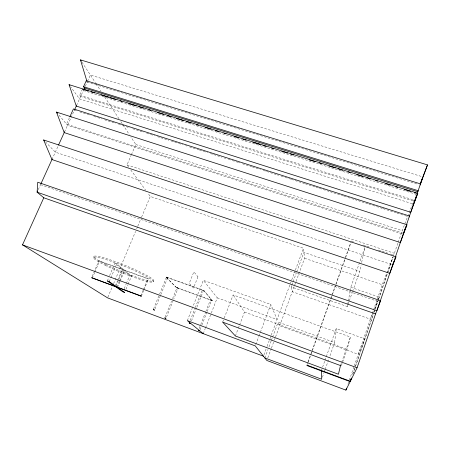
<?xml version="1.0" encoding="UTF-8"?>
<svg xmlns="http://www.w3.org/2000/svg" width="450" height="450" viewBox="0 0 450 450"><rect width="100%" height="100%" fill="white"/><g stroke="black" fill="none" stroke-linecap="round" stroke-linejoin="round"><path stroke-width="0.34" stroke-dasharray="2.25 1.69" d="M334.637 342.546L336.206 328.596L364.866 338.861L358.245 354.291L279.686 325.744L278.151 322.071L334.637 342.546L329.327 357.621M291.656 285.581L291.173 286.886L347.31 306.568L347.558 305.196M347.681 304.504L348.176 301.753M348.3 301.061L350.044 291.426M350.168 290.739L350.786 287.297L364.798 247.612M352.598 291.555L359.724 271.316L361.052 265.224M361.642 262.519L364.888 247.629M341.392 365.715L347.096 349.324L350.415 337.05L233.151 294.93L223.909 318.892M352.648 374.383L373.191 314.657M374.108 312.007L374.788 310.016M375.019 309.353L378.439 299.407M378.669 298.744L393.036 256.972L382.207 284.715L354.353 365.597M352.845 373.961L355.359 366.66M355.584 365.996L373.854 312.891M374.085 312.227L378.422 299.616M378.652 298.952L393.036 257.13M393.171 256.551L397.991 242.972M398.211 242.325L402.216 230.698L414.562 198.562M347.957 384.154L349.104 380.835M349.329 380.177L354.133 366.233M340.493 365.552L341.415 362.897M341.646 362.239L350.415 337.05M321.277 370.873L324.776 360.962M325.012 360.304L336.206 328.596M322.402 377.291L324.017 372.701M324.248 372.043L324.945 370.08M325.176 369.422L329.096 358.279M347.31 306.568L347.766 305.263M347.996 304.611L352.367 292.207M307.136 364.444L307.845 362.469M308.081 361.806L334.98 286.594M335.925 283.956L345.127 258.227M345.364 257.569L350.792 242.393M308.199 362.267L311.029 354.358M311.259 353.7L312.204 351.067M312.441 350.409L332.235 295.048M332.471 294.39L335.773 285.165M336.004 284.501L345.431 258.142M345.668 257.484L351.09 242.325M264.864 357.964L268.003 349.481M268.971 346.871L271.148 340.999M271.384 340.346L272.351 337.736M272.593 337.078L278.151 322.071M291.892 284.934L292.86 282.33M293.102 281.678L296.471 272.565M296.713 271.912L303.941 252.388L359.724 271.316M267.829 357.857L271.243 348.609M271.457 348.024L274.168 340.695M274.359 340.161L275.383 337.399M275.574 336.887L304.605 258.261L303.469 248.248L150.289 196.464L147.797 193.078M263.942 354.881L266.873 346.978M267.103 346.359L269.798 339.081M270.017 338.49L271.018 335.79M271.232 335.211L291.516 280.502M291.757 279.844L295.172 270.63M295.419 269.972L303.469 248.248M255.769 344.588L258.722 336.69M258.969 336.032L270.787 304.436L203.321 280.288L192.499 307.62M235.384 335.981L238.089 328.871M238.337 328.224L239.321 325.642M239.569 324.996L244.491 312.064L233.151 294.93M415.822 195.283L416.329 193.972M222.66 322.132L223.661 319.539M200.093 329.631L201.623 325.716M201.881 325.063L206.983 312.024M207.236 311.372L211.573 300.291L211.005 299.998L210.442 299.829L206.072 310.922M212.349 300.707L203.906 290.43L165.527 276.823L176.642 287.741L212.349 300.707L203.822 290.649L165.527 276.823M203.265 333.675L205.296 328.461M205.549 327.808L217.243 297.832L203.321 280.288M199.181 328.522L200.458 325.266M200.711 324.613L205.819 311.574M190.215 320.417L195.041 308.199M195.294 307.558L202.151 290.199L202.556 290.278L203.394 290.672L196.796 307.401M191.469 320.901L196.543 308.042M187.346 320.631L192.246 308.267M176.642 287.741L165.611 276.609M165.077 317.272L171.546 301.196M172.581 298.626L176.979 287.696L177.593 287.865L178.121 288.157L173.728 299.087M166.489 317.087L173.469 299.728M372.437 313.971L370.344 319.162L292.264 291.679L291.173 286.886M372.696 313.324L373.478 311.377M374.524 308.784L377.662 300.999M377.927 300.347L379.232 297.107L350.786 287.297M153.534 308.953L159.317 294.733M159.581 294.086L166.416 277.29L167.057 277.459L167.642 277.774L160.819 294.581M155.042 308.796L160.554 295.228M153.321 281.745L153.72 280.766M140.816 295.881L143.19 290.115M143.454 289.479L147.938 278.595L98.888 260.758L91.637 277.695M141.328 296.257L143.691 290.514M143.955 289.873L148.421 279.023L147.938 278.595M124.228 288.652L126.079 284.209M126.343 283.579L129.786 275.327L114.851 263.233L108.962 277.144M125.983 289.299L127.834 284.856M128.098 284.22L131.541 275.968L116.724 263.914L114.851 263.233M115.397 285.75L117.529 280.682M117.793 280.046L122.316 269.28M115.971 286.155L122.873 269.73M116.949 287.055L119.346 281.351M119.61 280.716L124.133 269.938M117.517 287.454L119.908 281.767M120.172 281.132L124.678 270.388M107.859 297.231L112.483 286.251M113.574 283.663L135.602 231.345M136.688 228.757L137.503 226.822M137.779 226.176L141.311 217.778M141.587 217.131L150.289 196.464M107.359 280.941L108.698 277.774M109.237 281.632L110.576 278.471M110.846 277.836L116.724 263.914M92.272 278.117L94.68 272.486M94.95 271.862L99.495 261.225L98.888 260.758M93.448 257.462L93.87 256.477M128.678 167.119L127.018 164.863L131.141 155.317M131.411 154.682L135.81 144.501L130.838 136.896M69.396 117.782L66.516 124.116L402.868 233.162M413.151 200.931L80.629 96.486L79.684 95.181L82.136 89.792M38.25 189.681L40.584 184.551M51.958 159.542L58.247 145.71M64.485 131.985L74.458 110.053M76.539 105.469L83.43 90.315M85.281 86.254L87.193 82.035M87.486 81.399L90.383 75.032L422.207 176.715M167.625 277.791L166.421 277.307M203.383 290.694L202.157 290.211M211.545 300.302L210.431 299.869M178.088 288.163L177.007 287.73M87.171 82.091L418.106 184.337M83.34 90.512L416.154 194.338M79.684 95.181L414.208 200.149M412.206 203.687L79.526 98.904L70.684 86.844M74.402 110.171L77.079 111.026M79.757 111.881L91.142 115.509M93.819 116.364L101.852 118.929M104.529 119.784L115.909 123.413M118.586 124.267L129.971 127.896M132.649 128.751L144.028 132.384M146.706 133.239L154.738 135.799M157.416 136.654L160.093 137.509M160.763 137.722L168.795 140.287M171.472 141.137L174.15 141.992M174.825 142.206L182.857 144.771M185.535 145.626L186.874 146.053M189.551 146.908L198.922 149.895M199.592 150.109L207.624 152.674M210.302 153.529L212.979 154.378M213.649 154.592L221.687 157.157M224.364 158.012L225.703 158.439M228.381 159.294L237.752 162.281M238.421 162.495L239.76 162.922M242.438 163.778L251.809 166.77M252.478 166.984L260.511 169.543M263.188 170.398L265.871 171.253M266.541 171.467L276.581 174.667M277.251 174.881L278.589 175.309M281.267 176.164L290.638 179.156M291.308 179.37L304.695 183.639M305.364 183.853L315.411 187.059M316.08 187.273L318.757 188.123M319.427 188.336L329.468 191.542M330.137 191.756L343.524 196.026M344.194 196.239L354.234 199.446M354.904 199.659L357.587 200.514M358.256 200.722L368.297 203.929M368.966 204.143L382.354 208.412M383.023 208.626L396.411 212.901M397.08 213.114L407.126 216.315M135.81 144.501L402.216 230.698M401.861 233.803L67.517 125.314L57.352 113.141M127.018 164.863L394.436 253.311M351.264 241.071L353.919 241.954M363.206 245.031L369.174 247.005M378.461 250.088L387.754 253.164M390.403 254.042L393.058 254.919M391.337 264.454L55.316 152.145L45.591 141.998M304.605 258.261L382.207 284.715M40.539 184.657L379.226 301.888M217.243 297.832L277.065 319.472L270.787 304.436M244.491 312.064L347.096 349.324M176.721 287.539L212.428 300.504M99.495 261.225L148.421 279.023M129.786 275.327L131.541 275.968M130.759 169.942L145.716 190.254M81.996 62.207L95.344 82.62M96.019 83.649L101.07 91.378M104.816 97.11L119.014 118.811M120.887 121.68L122.417 124.02M122.799 124.605L129.319 134.572M197.944 276.829L193.489 288.028L189.259 283.348L193.871 271.8L197.944 276.829M105.266 265.326A32.304 3.459 22.1 0 0 153.096 282.015A32.304 3.459 22.1 0 0 111.774 261.523A32.304 3.459 22.1 0 0 105.266 265.326M105.671 264.375A32.299 3.504 22.1 0 0 153.495 281.042A32.299 3.504 22.1 0 0 112.207 260.499A32.299 3.504 22.1 0 0 105.671 264.375"/><path stroke-width="0.67" d="M351.067 378.962L350.156 381.617L307.018 365.563L306.9 365.108L350.331 381.262L351.473 377.944M203.265 333.675L187.346 320.631L255.279 345.904L266.861 360.478L345.904 390.122L357.069 367.785L375.576 313.897L380.492 300.696L37.761 182.227L37.108 192.195L43.779 197.786L375.576 313.897M393.761 261.726L376.926 310.759L37.108 192.195L37.688 190.918M394.897 258.418L405.816 226.614M406.406 225.028L416.284 196.132M417.195 193.483L422.668 177.536L420.446 183.251M345.904 390.122L346.59 388.131M86.974 81.439L80.471 59.878L427.5 164.897L420.12 184.956L420.525 183.904L86.254 80.741L83.543 86.704L84.471 88.031L417.797 191.722L418.196 190.693L83.543 86.704M417.763 193.275L410.738 212.276L76.269 106.071L69.075 84.651L417.763 193.275L413.544 204.109M406.963 224.741L400.343 242.55L64.209 132.593L56.464 112.078L406.963 224.741L403.447 233.606M395.961 256.793L389.767 273.358L51.958 159.542L43.644 139.967L395.961 256.793L392.67 264.898M422.882 176.917L427.5 164.897M409.134 216.956L409.494 216.028L73.434 108.917L69.975 116.516M379.89 302.119L380.492 300.696M263.458 356.192L107.589 297.877L22.5 244.868L43.779 197.786M40.871 183.915L52.166 159.081M58.534 145.074L64.614 131.704M74.745 109.418L76.483 105.598M84.009 89.044L84.881 87.131M189.214 322.982L190.451 323.466M190.446 323.477L189.214 322.999M199.558 330.936L198.439 330.474L199.575 330.919M164.835 317.914L165.966 318.364L164.846 317.947M82.412 89.19L88.448 91.074M91.136 91.913L94.489 92.959M101.199 95.046L108.579 97.346M109.918 97.768L115.959 99.647M119.987 100.901L121.995 101.531M128.706 103.618L136.086 105.919M138.774 106.757L143.471 108.219M148.838 109.896L150.851 110.52M157.556 112.612L163.597 114.491M167.625 115.746L170.977 116.792M176.344 118.468L183.724 120.763M186.412 121.601L191.109 123.064M196.476 124.74L198.489 125.364M205.194 127.457L211.236 129.341M215.263 130.596L218.616 131.636M223.982 133.312L225.996 133.937M234.051 136.446L238.748 137.914M242.769 139.168L246.127 140.214M252.833 142.301L260.218 144.602M262.901 145.44L266.254 146.486M271.62 148.157L273.634 148.787M281.689 151.296L287.724 153.174M290.407 154.013L293.766 155.059M309.195 159.868L315.236 161.747M319.258 163.001L321.272 163.631M329.327 166.14L335.363 168.019M338.046 168.857L342.743 170.319M348.114 171.996L350.123 172.62M356.833 174.713L362.874 176.597M366.896 177.851L370.254 178.892M375.621 180.568L377.634 181.192M385.684 183.701L390.381 185.169M395.752 186.84L397.761 187.47M404.471 189.557L410.512 191.441M414.534 192.696L416.548 193.32M22.5 244.868L357.069 367.785M264.864 357.964L321.711 379.254L321.277 370.873M43.644 139.967L44.617 140.979M56.464 112.078L57.352 113.141M69.075 84.651L69.879 85.748M80.471 59.878L81.231 61.042M340.493 365.552L338.428 374.237L235.384 335.981L222.66 322.132L340.493 365.552M153.309 309.594L154.507 310.078L153.309 309.594M109.237 281.632L107.359 280.941L122.901 291.825L124.661 292.478L109.237 281.632M140.816 295.881L91.637 277.695L141.328 296.257L140.816 295.881"/></g></svg>
